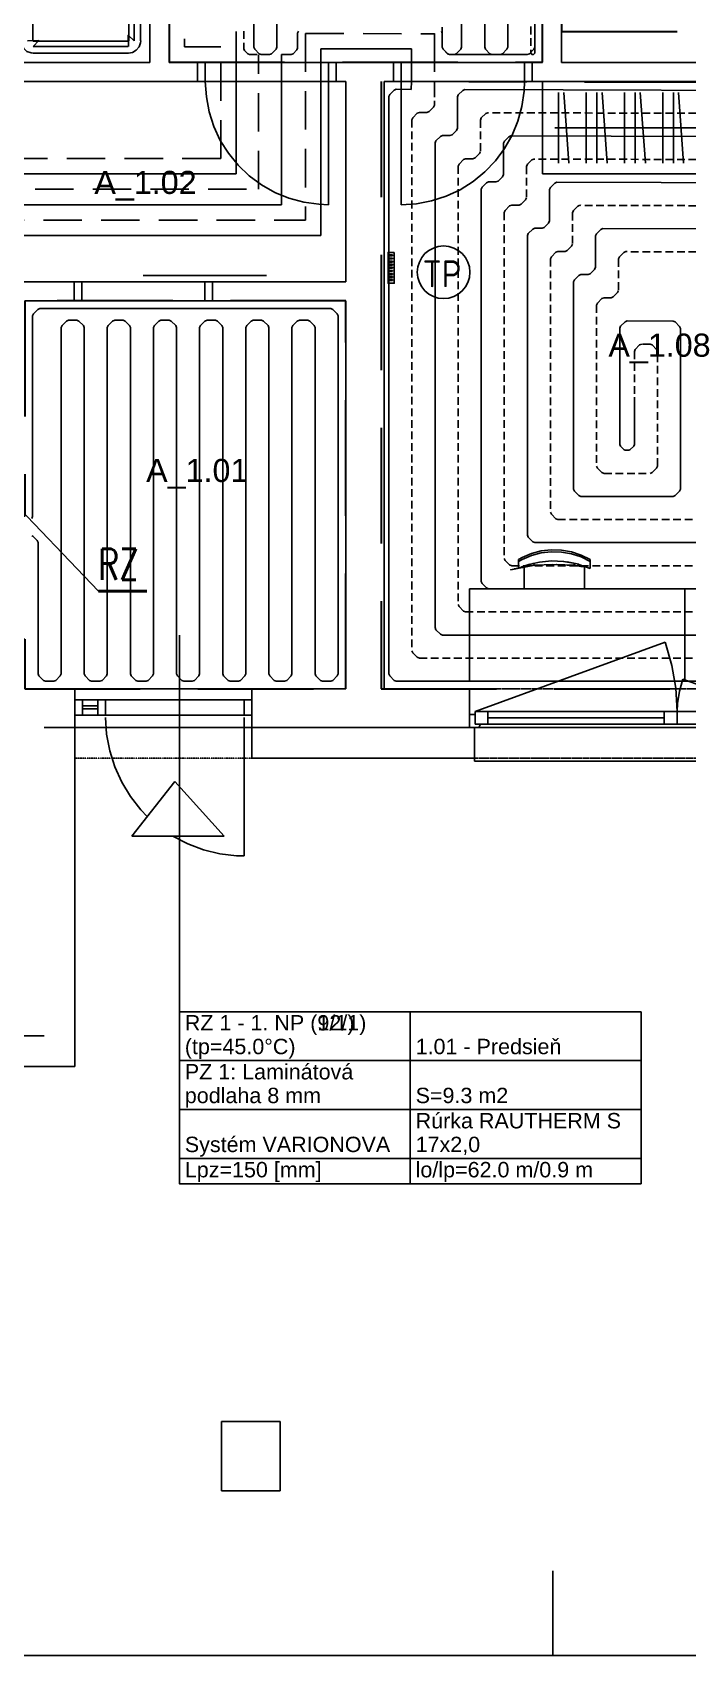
# Model space of a CAD drawing. Extents: x 43000 to 200282, y 3579 to 63943.
# Drawn here: x 118962 to 123219, y 3579 to 14123 of the extents above; entities that cross this region are included whole.
import ezdxf

# ---------------------------------------------------------------- set-up
doc = ezdxf.new("R2010")
doc.units = 0
doc.header["$MEASUREMENT"] = 0
for name, pattern in [('_BODKO__IARKA_2_1_5_1_5', [5, 2, -1.5, 0, -1.5]), ('BODKO__IARKOVAN___3MM', [5, 3, -1, 0, -1]), ('DASH', [75, 50, -25]), ('SKRYT__', [7.14375, 4.7625, -2.38125])]:
    doc.linetypes.add(name, pattern=pattern)
doc.layers.get('0').update_dxf_attribs({"linetype": 'CONTINUOUS'})
for name, color, linetype in [('DXF_LAYER', 8, 'CONTINUOUS'), ('ODVODN__POTRUBIE___PODL__VYK_', 7, 'CONTINUOUS'), ('OKRAJOV__DILAT_CIA_PDL', 2, 'CONTINUOUS'), ('PODLAHOVKA', 7, 'CONTINUOUS'), ('PR_VODN__POTRUBIE___PODL__VYK_', 7, 'CONTINUOUS'), ('TABU_KY', 7, 'CONTINUOUS'), ('UK_POPIS', 7, 'CONTINUOUS'), ('UK_ZARIADENIE', 7, 'CONTINUOUS'), ('Z_NA_PRECHODOV_CH_POTRUB_', 8, 'CONTINUOUS')]:
    doc.layers.add(name, color=color, linetype=linetype)
for name, color, linetype, lineweight in [('PISMO-R', 6, 'CONTINUOUS', 9), ('ROZVOD', 1, 'CONTINUOUS', 50), ('ÚK_POPIS', 7, 'CONTINUOUS', 20)]:
    doc.layers.add(name, color=color, linetype=linetype, lineweight=lineweight)
doc.styles.add('ARIAL', font='arial.ttf')
doc.styles.add('ISOCP', font='isocp.shx')
doc.styles.add('ISOCPEUR', font='arial.ttf')
doc.styles.add('TEXT125', font='romans.shx', dxfattribs={"width": 0.8, "height": 100})

# ---------------------------------------------------------------- blocks, each defined once
blk = doc.blocks.new('HVZD PODKLAD')
at = {"layer": 'DXF_LAYER', "color": 8, "linetype": 'Continuous'}
for p, q in [((22578, 41812), (22578, 44315)), ((22453, 43465), (22453, 41812)), ((21692, 41952), (21692, 42975)), ((22316, 42975), (22316, 41952)), ((22350, 42975), (22350, 41952)), ((22393, 41952), (22393, 42975)), ((22393, 41952), (22393, 42975)), ((22393, 42975), (22393, 41952)), ((25003, 42664), (25003, 41812)), ((25128, 41812), (25128, 42664)), ((22313, 41950), (21694, 41950)), ((22313, 41915), (21694, 41915)), ((21694, 41872), (22313, 41872)), ((21694, 41872), (22313, 41872)), ((22313, 41872), (21694, 41872)), ((22453, 41812), (19601, 41812)), ((22763, 41812), (22578, 41812)), ((22763, 41812), (22813, 41812)), ((22763, 41687), (22763, 41812)), ((22813, 41812), (22813, 41687)), ((23613, 41812), (23663, 41812)), ((23613, 41687), (23613, 41812)), ((24037, 41812), (23663, 41812)), ((23663, 41812), (23663, 41687)), ((24087, 41812), (24037, 41812)), ((24037, 41812), (24037, 41687)), ((24087, 41687), (24087, 41812)), ((24937, 41812), (24887, 41812)), ((24887, 41812), (24887, 41687)), ((25003, 41812), (24937, 41812)), ((24937, 41687), (24937, 41812)), ((27151, 41812), (25128, 41812)), ((19351, 41687), (22763, 41687)), ((22813, 41687), (22763, 41687)), ((23613, 41687), (22813, 41687)), ((23663, 41687), (23613, 41687)), ((23613, 41687), (23613, 40887)), ((23663, 41687), (23726, 41687)), ((23726, 41687), (23726, 40387)), ((23976, 37742), (23976, 41687)), ((23976, 41687), (24037, 41687)), ((24037, 41687), (24087, 41687)), ((24087, 41687), (24087, 40887)), ((24887, 41687), (24937, 41687)), ((24937, 41687), (27151, 41687)), ((27153, 41687), (25004, 41687)), ((25004, 41687), (25004, 41087)), ((25109, 41617), (25109, 41157)), ((25143, 41617), (25175, 41158)), ((25289, 41617), (25289, 41157)), ((25358, 41617), (25358, 41157)), ((25392, 41617), (25424, 41158)), ((25538, 41617), (25538, 41157)), ((25607, 41617), (25607, 41157)), ((25640, 41617), (25673, 41158)), ((25787, 41617), (25787, 41157)), ((25855, 41617), (25855, 41157)), ((25889, 41617), (25921, 41158)), ((25084, 41387), (27073, 41387)), ((25004, 41087), (27153, 41087)), ((21960, 40387), (19351, 40387)), ((21960, 40262), (21960, 40387)), ((21960, 40387), (22860, 40387)), ((21960, 40387), (22010, 40387)), ((21960, 40262), (21960, 40387)), ((22010, 40387), (22010, 40262)), ((23210, 40427), (22410, 40427)), ((22810, 40387), (22810, 40262)), ((22860, 40387), (22810, 40387)), ((22810, 40262), (22810, 40387)), ((22810, 40387), (22860, 40387)), ((23726, 40387), (22860, 40387)), ((22860, 40387), (22860, 40262)), ((22860, 40387), (22860, 40262)), ((21640, 40262), (21960, 40262)), ((22010, 40262), (21960, 40262)), ((22860, 40262), (22810, 40262)), ((22860, 40262), (23726, 40262)), ((23726, 40262), (23726, 37742)), ((24848, 38525), (24848, 38582)), ((24885, 38391), (24885, 38535)), ((24931, 38542), (24922, 38552)), ((24944, 38557), (24955, 38545)), ((25207, 38545), (25218, 38557)), ((25240, 38552), (25231, 38542)), ((25277, 38535), (25277, 38391)), ((25314, 38582), (25314, 38525)), ((25930, 38391), (24530, 38391)), ((24530, 38391), (24530, 37791)), ((25930, 37792), (25930, 38391)), ((24566, 37596), (25801, 38045)), ((26494, 37596), (25917, 37806)), ((21965, 37742), (21640, 37742)), ((21965, 37492), (21965, 37742)), ((21965, 37742), (21965, 37742)), ((21965, 37742), (21965, 37672)), ((21965, 37742), (23115, 37742)), ((21965, 37672), (21965, 37572)), ((22015, 37672), (21965, 37672)), ((22015, 37572), (22015, 37672)), ((22015, 37672), (22115, 37672)), ((22165, 37672), (22115, 37672)), ((22115, 37672), (22115, 37572)), ((22165, 37672), (23065, 37672)), ((22165, 37572), (22165, 37672)), ((22165, 37672), (23065, 37672)), ((23115, 37672), (23065, 37672)), ((23065, 37672), (23065, 37572)), ((23726, 37742), (23115, 37742)), ((23115, 37742), (23115, 37292)), ((23115, 37572), (23115, 37672)), ((24530, 37742), (23976, 37742)), ((24530, 37576), (24530, 37742)), ((21965, 37572), (22015, 37572)), ((22015, 37632), (22115, 37632)), ((22015, 37612), (22115, 37612)), ((22115, 37572), (22015, 37572)), ((22115, 37572), (22165, 37572)), ((23065, 37572), (22165, 37572)), ((23065, 37572), (22165, 37572)), ((23065, 37572), (23115, 37572)), ((23065, 37557), (23065, 36657)), ((24566, 37576), (24530, 37576)), ((24530, 37576), (24530, 37492)), ((24566, 37576), (24566, 37596)), ((24566, 37596), (25880, 37596)), ((24566, 37512), (24566, 37576)), ((24650, 37596), (24650, 37512)), ((25796, 37554), (24650, 37554)), ((25796, 37596), (25796, 37512)), ((25880, 37512), (25880, 37596)), ((25880, 37596), (26494, 37596)), ((25880, 37596), (25880, 37512)), ((21765, 37492), (21965, 37492)), ((21965, 35289), (21965, 37492)), ((21965, 37492), (21965, 37492)), ((21965, 37492), (23115, 37492)), ((23115, 37492), (24530, 37492)), ((24530, 37492), (24591, 37492)), ((24563, 37292), (24563, 37492)), ((24601, 37512), (24566, 37512)), ((24591, 37492), (24601, 37512)), ((24591, 37492), (26469, 37492)), ((25880, 37512), (24601, 37512)), ((26459, 37512), (25880, 37512)), ((23115, 37292), (24531, 37292)), ((24563, 37292), (24531, 37292)), ((24563, 37272), (24563, 37292)), ((26497, 37272), (24563, 37272)), ((22615, 37140), (22335, 36786)), ((22935, 36786), (22615, 37140)), ((22335, 36786), (22935, 36786)), ((18756, 35489), (21765, 35489)), ((21965, 35289), (18723, 35289))]:
    blk.add_line(p, q, dxfattribs=at)
at = {"layer": 'DXF_LAYER', "color": 8, "linetype": 'BODKO__IARKOVAN___3MM'}
for p, q in [((22763, 41812), (23663, 41812)), ((24937, 41812), (24037, 41812)), ((22763, 41687), (23663, 41687)), ((24937, 41687), (24037, 41687)), ((22810, 40387), (22010, 40387)), ((22010, 40262), (22810, 40262))]:
    blk.add_line(p, q, dxfattribs=at)
at = {"layer": 'DXF_LAYER', "color": 8, "linetype": 'SKRYT__'}
for p, q in [((26530, 37741), (24530, 37743)), ((26497, 37292), (24563, 37292))]:
    blk.add_line(p, q, dxfattribs=at)
at = {"layer": 'DXF_LAYER', "color": 8, "linetype": '_BODKO__IARKA_2_1_5_1_5'}
blk.add_line((24531, 37292), (21965, 37292), dxfattribs=at)
blk = doc.blocks.new('HVZD podklad slepal')
at = {"linetype": 'Continuous'}
blk.add_blockref('HVZD PODKLAD', (0, 0), dxfattribs=at)
at = {"layer": 'DXF_LAYER', "color": 7, "style": 'ISOCPEUR'}
for s, p in [('A_1.02', (22092, 40957)), ('A_1.08', (25433, 39900)), ('A_1.01', (22429, 39086))]:
    blk.add_text(s, height=150, dxfattribs=at).set_placement(p)
blk = doc.blocks.new('podklad')
at = {"layer": 'DXF_LAYER', "color": 8, "linetype": 'Continuous'}
for points in [[(100302, 4810), (100300, 4884), (100339, 4847)], [(99602, 4847), (99607, 4820), (99607, 4820), (99621, 4796), (99642, 4778), (99669, 4768), (99682, 4767)], [(99602, 4847), (99607, 4820), (99607, 4820), (99621, 4796), (99642, 4778), (99669, 4768), (99682, 4767)], [(99602, 4847), (99607, 4820), (99607, 4820), (99621, 4796), (99642, 4778), (99669, 4768), (99682, 4767)], [(99645, 4847), (99719, 4849), (99682, 4810)], [(99680, 4847), (99684, 4847), (99682, 4845)], [(100302, 4845), (100302, 4849), (100304, 4847)], [(100302, 4767), (100329, 4772), (100329, 4772), (100353, 4786), (100371, 4807), (100381, 4834), (100382, 4847)], [(100302, 4767), (100329, 4772), (100329, 4772), (100353, 4786), (100371, 4807), (100381, 4834), (100382, 4847)], [(100302, 4767), (100329, 4772), (100329, 4772), (100353, 4786), (100371, 4807), (100381, 4834), (100382, 4847)], [(103302, 1477), (103243, 1506), (103243, 1506), (103181, 1527), (103116, 1538), (103050, 1540), (102984, 1533), (102921, 1516), (102860, 1490), (102837, 1477)], [(103302, 1465), (103243, 1494), (103243, 1494), (103181, 1515), (103116, 1526), (103050, 1528), (102984, 1521), (102921, 1504), (102860, 1478), (102837, 1465)], [(102920, 1437), (102786, 1411), (102873, 1430)], [(102944, 1440), (102809, 1417), (102920, 1437)], [(102911, 1447), (102837, 1421), (102837, 1421), (102837, 1420)], [(102932, 1452), (102858, 1429), (102911, 1447)], [(103207, 1452), (103130, 1465), (103130, 1465), (103052, 1468), (102974, 1461), (102932, 1452)], [(103195, 1440), (103059, 1446), (103059, 1446), (102944, 1440)], [(103219, 1437), (103083, 1446), (103195, 1440)], [(103228, 1447), (103152, 1463), (103207, 1452)], [(103302, 1420), (103229, 1446), (103229, 1446), (103228, 1447)]]:
    blk.add_lwpolyline(points, dxfattribs=at)
at = {"layer": 'DXF_LAYER', "color": 7, "linetype": 'Continuous'}
for points in [[(100801, 4582), (100808, 4483), (100808, 4483), (100826, 4385), (100857, 4291), (100898, 4200), (100951, 4116), (101014, 4039), (101086, 3970), (101166, 3911), (101253, 3862), (101345, 3825), (101441, 3799), (101539, 3785), (101601, 3782)], [(102075, 3782), (102174, 3788), (102174, 3788), (102272, 3807), (102367, 3837), (102457, 3879), (102541, 3932), (102618, 3995), (102687, 4067), (102746, 4147), (102795, 4233), (102833, 4325), (102859, 4421), (102873, 4520), (102875, 4582)], [(103868, 491), (103860, 642), (103860, 642), (103834, 790), (103791, 935), (103789, 940)], [(103905, 701), (103883, 623), (103883, 623), (103870, 543), (103868, 491)]]:
    blk.add_lwpolyline(points, dxfattribs=at)
at = {"layer": 'DXF_LAYER', "linetype": 'Continuous'}
for points in [[(100153, 452), (100160, 343), (100160, 343), (100180, 235), (100213, 131), (100258, 31), (100315, -63), (100383, -148), (100424, -192)], [(100590, -320), (100687, -370), (100687, -370), (100790, -409), (100896, -434), (101005, -447), (101053, -448)]]:
    blk.add_lwpolyline(points, dxfattribs=at)
blk.add_arc((103069, 277), 1169, 80.3489, 82.6333, dxfattribs=at)
at = {"linetype": 'Continuous'}
blk.add_blockref('HVZD podklad slepal', (77988, -37105), dxfattribs=at)
blk = doc.blocks.new('A$C57FC20A3')
at = {"layer": 'UK_ZARIADENIE', "color": 6, "lineweight": -3}
for p, q in [((0, 183, -5791), (28, 183, -5791)), ((0, 177, -5791), (28, 177, -5791)), ((0, 163, -5791), (28, 163, -5791)), ((0, 157, -5791), (28, 157, -5791)), ((0, 143, -5791), (28, 143, -5791)), ((0, 137, -5791), (28, 137, -5791)), ((0, 123, -5791), (28, 123, -5791)), ((0, 117, -5791), (28, 117, -5791)), ((28, 177, -5791), (28, 183, -5791)), ((28, 157, -5791), (28, 163, -5791)), ((28, 137, -5791), (28, 143, -5791)), ((28, 117, -5791), (28, 123, -5791)), ((0, 103, -5791), (28, 103, -5791)), ((0, 97, -5791), (28, 97, -5791)), ((0, 83, -5791), (28, 83, -5791)), ((0, 77, -5791), (28, 77, -5791)), ((0, 63, -5791), (28, 63, -5791)), ((0, 57, -5791), (28, 57, -5791)), ((0, 43, -5791), (28, 43, -5791)), ((0, 37, -5791), (28, 37, -5791)), ((0, 23, -5791), (28, 23, -5791)), ((0, 17, -5791), (28, 17, -5791)), ((28, 97, -5791), (28, 103, -5791)), ((28, 77, -5791), (28, 83, -5791)), ((28, 57, -5791), (28, 63, -5791)), ((28, 37, -5791), (28, 43, -5791)), ((28, 17, -5791), (28, 23, -5791))]:
    blk.add_line(p, q, dxfattribs=at)
at = {"layer": 'UK_ZARIADENIE', "color": 6, "lineweight": -3, "elevation": -5791}
blk.add_lwpolyline([(40, 200), (40, 0), (0, 0), (0, 200)], close=True, dxfattribs=at)

msp = doc.modelspace()

# ---------------------------------------------------------------- linework, layer by layer
at = {"linetype": 'Continuous', "ltscale": 0.2}
for p, q in [((120190.6, 4649.7), (120190.6, 5099.7)), ((120190.6, 5099.7), (120570.6, 5099.7)), ((120570.6, 5099.7), (120570.6, 4649.7)), ((120570.6, 4649.7), (120190.6, 4649.7)), ((143543.2, 3579.2), (101543.2, 3579.2))]:
    msp.add_line(p, q, dxfattribs=at)
msp.add_line((122343.2, 3579.2), (122343.2, 4129.2))
at = {"layer": 'ODVODN__POTRUBIE___PODL__VYK_', "color": 172, "linetype": 'DASH', "ltscale": 5}
for p, q in [((119950.5, 16331.9), (119950.5, 14028.6)), ((119950.5, 14028.6), (120185.2, 14028.6)), ((120185.2, 13303.6), (120185.2, 14028.6)), ((120735.2, 14116.5), (120735.2, 12903.6)), ((120735.2, 14116.5), (121574.9, 14113.8)), ((121574.9, 14116.5), (121574, 13802.6)), ((120430, 13978.1), (120430, 13928.6)), ((120430, 13103.6), (120430, 13928.6)), ((121574, 13802.6), (121573.8, 13752.6)), ((120185.2, 13303.6), (118548.3, 13303.6)), ((118603.3, 13103.6), (120430, 13103.6)), ((118658.3, 12903.6), (120735.2, 12903.6))]:
    msp.add_line(p, q, dxfattribs=at)
at = {"layer": 'ODVODN__POTRUBIE___PODL__VYK_', "color": 172, "linetype": 'DASH'}
for points in [[(119950.5, 14028.6), (119950.5, 14028.6), (119950.5, 14028.6), (119950.5, 14028.6), (119950.5, 14028.6)], [(120185.2, 14028.6), (120185.2, 14028.6), (120185.2, 14028.6), (120185.2, 14028.6), (120185.2, 14028.6), (120185.2, 14028.6)], [(120735.2, 14116.5), (120735.2, 14116.5), (120735.2, 14116.5), (120735.2, 14116.5), (120735.2, 14116.5)], [(121574.9, 14116.5), (121574.9, 14116.5), (121574.9, 14116.5), (121574.9, 14116.5), (121574.9, 14116.5), (121574.9, 14116.5)], [(120185.2, 13303.6), (120185.2, 13303.6), (120185.2, 13303.6), (120185.2, 13303.6), (120185.2, 13303.6), (120185.2, 13303.6)], [(120430, 13103.6), (120430, 13103.6), (120430, 13103.6), (120430, 13103.6), (120430, 13103.6), (120430, 13103.6)], [(120735.2, 12903.6), (120735.2, 12903.6), (120735.2, 12903.6), (120735.2, 12903.6), (120735.2, 12903.6), (120735.2, 12903.6)]]:
    msp.add_lwpolyline(points, dxfattribs=at)
at = {"layer": 'OKRAJOV__DILAT_CIA_PDL', "color": 0, "linetype": 'DASH', "lineweight": 30, "ltscale": 15}
for points in [[(124423.2, 15633.5), (122400.5, 15633.5), (122400.5, 15580.3), (122275.5, 15580.3), (122275.5, 16431.9), (119850.5, 16431.9), (119850.5, 13928.6), (122275.5, 13928.6), (122275.5, 14780.3), (122400.5, 14780.3), (122400.5, 14128.6), (124423.2, 14128.6), (124423.2, 15633.5)], [(121228.2, 13803.6), (121228.2, 9858.5), (124423.2, 9858.5), (124423.2, 13793.6), (121228.2, 13803.6)], [(118787.3, 9030.7), (118787.3, 10181.4), (118912.3, 10181.4), (118912.3, 9858.5), (120998.2, 9858.5), (120998.2, 12378.6), (118912.3, 12378.6), (118912.3, 10981.4), (118792.3, 10981.4), (118792.3, 11255.8), (116873.2, 11255.8), (116873.2, 9030.7), (118787.3, 9030.7)]]:
    msp.add_lwpolyline(points, dxfattribs=at)
at = {"layer": 'PISMO-R', "color": 4}
msp.add_line((119390.8, 10492.7), (118787.3, 11125.8), dxfattribs=at)
at = {"layer": 'PODLAHOVKA', "color": 12}
for points in [[(121900.5, 16059.1), (121900.5, 14026.5), (121906, 14013.1), (121935, 13984.2), (121948.3, 13978.6), (122002.7, 13978.6), (122016, 13984.2), (122045, 14013.1), (122050.5, 14026.5), (122050.5, 16267)], [(120400.5, 16059.1), (120400.5, 14026.5), (120406, 14013.1), (120435, 13984.2), (120448.3, 13978.6), (120502.7, 13978.6), (120516, 13984.2), (120545, 14013.1), (120550.5, 14026.5), (120550.5, 16059.1)], [(121625.1, 14156.6), (121624.7, 14026.6), (121630.2, 14013.2), (121660.1, 13983.1), (121671, 13978.6), (121704.2, 13978.6), (121715, 13983.1), (121745, 14013.1), (121750.5, 14026.5), (121750.5, 16059.1)], [(121619.4, 14131.9), (121624.9, 14118.5), (121624.7, 14026.6), (121630.2, 14013.2), (121659.1, 13984.2), (121672.5, 13978.6), (122177.7, 13978.6), (122191, 13984.2), (122220, 14013.1), (122225.5, 14026.5), (122225.5, 14782.4)], [(120580, 13978.6), (120643.3, 13978.6), (120655, 13983.5), (120680.3, 14008.9), (120685.2, 14020.6), (120685.2, 14118.7), (120690.7, 14132)], [(121423.8, 13753), (121326.2, 13753.3), (121312.8, 13747.8), (121283.8, 13718.9), (121278.2, 13705.5), (121278.2, 9956.3), (121283.8, 9943), (121312.7, 9914), (121326.1, 9908.5), (124325.4, 9908.5)], [(124325.5, 13743.9), (121771.6, 13751.9), (121758.3, 13746.5), (121729.2, 13717.6), (121723.6, 13704.3), (121723, 13499.9), (121717.4, 13486.6), (121688.4, 13457.7), (121675, 13452.2), (121626.2, 13452.4), (121612.8, 13446.9), (121583.8, 13418), (121578.2, 13404.6), (121578.2, 10256.3), (121583.8, 10243), (121612.7, 10214), (121626.1, 10208.5), (124025.4, 10208.5)], [(124025.5, 13444.9), (122070.7, 13451), (122057.3, 13445.5), (122028.3, 13416.7), (122022.7, 13403.3), (122022.1, 13199), (122016.5, 13185.7), (121987.5, 13156.8), (121974.1, 13151.3), (121926.2, 13151.5), (121912.8, 13145.9), (121883.8, 13117), (121878.2, 13103.6), (121878.2, 10556.3), (121883.8, 10543), (121912.7, 10514), (121926.1, 10508.5), (123725.4, 10508.5)], [(123725.5, 13145.8), (122369.7, 13150.1), (122356.4, 13144.6), (122327.3, 13115.7), (122321.8, 13102.4), (122321.1, 12898), (122315.6, 12884.7), (122286.5, 12855.8), (122273.2, 12850.4), (122226.2, 12850.5), (122212.8, 12845), (122183.8, 12816.1), (122178.2, 12802.7), (122178.2, 10856.3), (122183.8, 10843), (122212.7, 10814), (122226.1, 10808.5), (123425.4, 10808.5)], [(123425.5, 12846.8), (122668.8, 12849.1), (122655.4, 12843.6), (122626.4, 12814.8), (122620.8, 12801.5), (122620.2, 12597.1), (122614.6, 12583.8), (122585.6, 12554.9), (122572.2, 12549.4), (122526.2, 12549.6), (122512.8, 12544.1), (122483.8, 12515.1), (122478.2, 12501.8), (122478.2, 11156.3), (122483.8, 11143), (122512.7, 11114), (122526.1, 11108.5), (123125.4, 11108.5), (123138.7, 11114), (123167.6, 11143), (123173.2, 11156.3), (123173.2, 12199.9), (123167.7, 12213.2), (123138.8, 12242.2), (123125.5, 12247.7), (122826.2, 12248.6), (122812.8, 12243.1), (122783.8, 12214.2), (122778.2, 12200.8), (122778.2, 11446.3), (122782.6, 11435.7), (122806.8, 11411.6), (122814.3, 11408.5), (122837.2, 11408.5), (122844.6, 11411.6), (122868.8, 11435.7), (122873.2, 11446.3), (122873.2, 11753.5)], [(118956.8, 10965.9), (118962.3, 10979.2), (118962.3, 12280.8), (118967.8, 12294.2), (118996.8, 12323.1), (119010.1, 12328.6), (120900.4, 12328.6), (120913.8, 12323.1), (120942.7, 12294.2), (120948.2, 12280.8), (120948.2, 9956.3), (120942.7, 9943), (120913.8, 9914), (120900.4, 9908.5), (120846.1, 9908.5), (120832.7, 9914), (120803.8, 9943), (120798.2, 9956.3), (120798.2, 12205.8), (120792.7, 12219.2), (120763.8, 12248.1), (120750.4, 12253.6), (120696.1, 12253.6), (120682.7, 12248.1), (120653.8, 12219.2), (120648.2, 12205.8), (120648.2, 9956.3), (120642.7, 9943), (120613.8, 9914), (120600.4, 9908.5), (120546.1, 9908.5), (120532.7, 9914), (120503.8, 9943), (120498.2, 9956.3), (120498.2, 12205.8), (120492.7, 12219.2), (120463.8, 12248.1), (120450.4, 12253.6), (120396.1, 12253.6), (120382.7, 12248.1), (120353.8, 12219.2), (120348.2, 12205.8), (120348.2, 9956.3), (120342.7, 9943), (120313.8, 9914), (120300.4, 9908.5), (120246.1, 9908.5), (120232.7, 9914), (120203.8, 9943), (120198.2, 9956.3), (120198.2, 12205.8), (120192.7, 12219.2), (120163.8, 12248.1), (120150.4, 12253.6), (120096.1, 12253.6), (120082.7, 12248.1), (120053.8, 12219.2), (120048.2, 12205.8), (120048.2, 9956.3), (120042.7, 9943), (120013.8, 9914), (120000.4, 9908.5), (119946.1, 9908.5), (119932.7, 9914), (119903.8, 9943), (119898.2, 9956.3), (119898.2, 12205.8), (119892.7, 12219.2), (119863.8, 12248.1), (119850.4, 12253.6), (119796.1, 12253.6), (119782.7, 12248.1), (119753.8, 12219.2), (119748.2, 12205.8), (119748.2, 9956.3), (119742.7, 9943), (119713.8, 9914), (119700.4, 9908.5), (119646.1, 9908.5), (119632.7, 9914), (119603.8, 9943), (119598.2, 9956.3), (119598.2, 12205.8), (119592.7, 12219.2), (119563.8, 12248.1), (119550.4, 12253.6), (119496.1, 12253.6), (119482.7, 12248.1), (119453.8, 12219.2), (119448.2, 12205.8), (119448.2, 9956.3), (119442.7, 9943), (119413.8, 9914), (119400.4, 9908.5), (119346.1, 9908.5), (119332.7, 9914), (119303.8, 9943), (119298.2, 9956.3), (119298.2, 12205.8), (119292.7, 12219.2), (119263.8, 12248.1), (119250.4, 12253.6), (119196.1, 12253.6), (119182.7, 12248.1), (119153.8, 12219.2), (119148.2, 12205.8), (119148.2, 9956.3), (119142.7, 9943), (119113.8, 9914), (119100.4, 9908.5), (119046.1, 9908.5), (119032.7, 9914), (119003.8, 9943), (118998.2, 9956.3), (118998.2, 10808.6), (118992.7, 10821.9), (118963.8, 10850.9), (118957.1, 10853.7)]]:
    msp.add_lwpolyline(points, dxfattribs=at)
at = {"layer": 'PODLAHOVKA', "color": 172, "linetype": 'DASH'}
for points in [[(122200.5, 15435.3), (122200.5, 13988.6), (122201.6, 13985.8), (122208, 13979.5), (122210, 13978.6), (122216, 13978.6), (122218, 13979.5), (122224.3, 13985.8), (122225.5, 13988.6), (122225.5, 14782.4)], [(120335.2, 14130.8), (120335.2, 14016.4), (120339.5, 14005.9), (120362.4, 13983), (120372.9, 13978.6), (120430, 13978.6)], [(121573.8, 13752.6), (121573.5, 13650.4), (121567.9, 13637.1), (121538.9, 13608.2), (121525.5, 13602.7), (121476.2, 13602.9), (121462.8, 13597.4), (121433.8, 13568.4), (121428.2, 13555.1), (121428.2, 10106.3), (121433.8, 10093), (121462.7, 10064), (121476.1, 10058.5), (124175.4, 10058.5)], [(124175.5, 13594.4), (121921.1, 13601.5), (121907.8, 13596), (121878.7, 13567.1), (121873.2, 13553.8), (121872.5, 13349.4), (121867, 13336.1), (121837.9, 13307.3), (121824.6, 13301.8), (121776.2, 13301.9), (121762.8, 13296.4), (121733.8, 13267.5), (121728.2, 13254.1), (121728.2, 10406.3), (121733.8, 10393), (121762.7, 10364), (121776.1, 10358.5), (123875.4, 10358.5)], [(123875.5, 13295.4), (122220.2, 13300.5), (122206.8, 13295.1), (122177.8, 13266.2), (122172.2, 13252.9), (122171.6, 13048.5), (122166, 13035.2), (122137, 13006.3), (122123.6, 13000.8), (122076.2, 13001), (122062.8, 12995.5), (122033.8, 12966.5), (122028.2, 12953.2), (122028.2, 10706.3), (122033.8, 10693), (122062.7, 10664), (122076.1, 10658.5), (123575.4, 10658.5)], [(123575.5, 12996.3), (122519.3, 12999.6), (122505.9, 12994.1), (122476.9, 12965.3), (122471.3, 12951.9), (122470.7, 12747.6), (122465.1, 12734.2), (122436, 12705.4), (122422.7, 12699.9), (122376.2, 12700), (122362.8, 12694.5), (122333.8, 12665.6), (122328.2, 12652.2), (122328.2, 11006.3), (122333.8, 10993), (122362.7, 10964), (122376.1, 10958.5), (123275.4, 10958.5)], [(123275.5, 12697.2), (122818.3, 12698.7), (122805, 12693.2), (122775.9, 12664.3), (122770.4, 12651), (122769.7, 12446.6), (122764.1, 12433.3), (122735.1, 12404.4), (122721.8, 12399), (122676.2, 12399.1), (122662.8, 12393.6), (122633.8, 12364.7), (122628.2, 12351.3), (122628.2, 11306.3), (122633.8, 11293), (122662.7, 11264), (122676.1, 11258.5), (122975.4, 11258.5), (122988.7, 11264), (123017.6, 11293), (123023.2, 11306.3), (123023.2, 12050.4), (123017.7, 12063.7), (122988.8, 12092.6), (122975.5, 12098.2), (122921.1, 12098.3), (122907.7, 12092.8), (122878.7, 12063.9), (122873.2, 12050.5), (122873.2, 11753.5)]]:
    msp.add_lwpolyline(points, dxfattribs=at)
at = {"layer": 'PR_VODN__POTRUBIE___PODL__VYK_', "color": 12}
for p, q in [((120285.2, 13203.6), (120285.2, 14128.6)), ((120580, 13978.6), (120580, 13928.6)), ((120580, 13003.6), (120580, 13928.6)), ((120835.2, 14016.5), (120835.2, 12803.6)), ((121424.6, 14016.5), (120835.2, 14016.5)), ((121424, 13803), (121424.6, 14016.5)), ((121424, 13803), (121423.8, 13753)), ((120285.2, 13203.6), (118575.8, 13203.6)), ((118630.8, 13003.6), (120580, 13003.6)), ((118685.8, 12803.6), (120835.2, 12803.6))]:
    msp.add_line(p, q, dxfattribs=at)
at = {"layer": 'ROZVOD'}
msp.add_line((119390.8, 10492.7), (119704.6, 10492.7), dxfattribs=at)
at = {"layer": 'TABU_KY'}
for p, q in [((119916.8, 7761.5), (119916.8, 10208.5)), ((119916.8, 7761.5), (119916.8, 10208.5)), ((119916.8, 7761.5), (122916.8, 7761.5)), ((119916.8, 7761.5), (122916.8, 7761.5)), ((121416.8, 7443.5), (121416.8, 7761.5)), ((121416.8, 7443.5), (121416.8, 7761.5)), ((119916.8, 7443.5), (122916.8, 7443.5)), ((119916.8, 7443.5), (122916.8, 7443.5)), ((121416.8, 7125.5), (121416.8, 7443.5)), ((121416.8, 7125.5), (121416.8, 7443.5)), ((119916.8, 7125.5), (122916.8, 7125.5)), ((119916.8, 7125.5), (122916.8, 7125.5)), ((121416.8, 6807.5), (121416.8, 7125.5)), ((121416.8, 6807.5), (121416.8, 7125.5)), ((119916.8, 6807.5), (122916.8, 6807.5)), ((119916.8, 6807.5), (122916.8, 6807.5)), ((121416.8, 6643.5), (121416.8, 6807.5)), ((121416.8, 6643.5), (121416.8, 6807.5))]:
    msp.add_line(p, q, dxfattribs=at)
msp.add_lwpolyline([(119916.8, 7761.5), (119916.8, 6643.5), (122916.8, 6643.5), (122916.8, 7761.5)], dxfattribs=at)
msp.add_lwpolyline([(119916.8, 7761.5), (119916.8, 6643.5), (122916.8, 6643.5), (122916.8, 7761.5)], dxfattribs=at)
at = {"layer": 'UK_POPIS'}
msp.add_circle((121633.5, 12564.8, 11581.6), 170.9, dxfattribs=at)
at = {"layer": 'Z_NA_PRECHODOV_CH_POTRUB_', "color": 2}
for p, q in [((120735.2, 14116.5), (120735.2, 14116.5)), ((121574.9, 14116.5), (121574.9, 14116.5)), ((119850.5, 13928.6), (119850.5, 13928.6)), ((120035.2, 13928.6), (120035.2, 13928.6)), ((120285.2, 13928.6), (120285.2, 13928.6)), ((120735.2, 13928.6), (120735.2, 13928.6)), ((120935.2, 13928.6), (120935.2, 13928.6)), ((121574.3, 13928.6), (121574.3, 13928.6)), ((120035.2, 13803.6), (120035.2, 13803.6)), ((120935.2, 13803.6), (120935.2, 13803.6)), ((120998.2, 13803.6), (120998.2, 13803.6)), ((120998.2, 12503.6), (120998.2, 12503.6))]:
    msp.add_line(p, q, dxfattribs=at)

# ---------------------------------------------------------------- block references
at = {"linetype": 'Continuous'}
msp.add_blockref('podklad', (19283.7, 9221.4), dxfattribs=at)
at = {"layer": 'UK_ZARIADENIE', "rotation": 359.9999960982776}
msp.add_blockref('A$C57FC20A3', (121273.2, 12494, 5790.8), dxfattribs=at)

# ---------------------------------------------------------------- texts
at = {"layer": 'DXF_LAYER', "color": 7, "style": 'ISOCPEUR'}
for s, p in [('A_1.02', (119364.4, 13073.7)), ('A_1.08', (122704.9, 12016.2)), ('A_1.01', (119700.6, 11202.2))]:
    msp.add_text(s, height=150, dxfattribs=at).set_placement(p)
at = {"layer": 'ROZVOD', "style": 'TEXT125', "width": 0.75}
msp.add_text('RZ', height=200, dxfattribs=at).set_placement((119389.8, 10567.4))
at = {"layer": 'TABU_KY', "style": 'ARIAL'}
for s, p in [('RZ 1 - 1. NP (12/1) ', (119951.8, 7639.5)), ('RZ 1 - 1. NP (9/1) ', (119951.8, 7639.5)), ('1.01 - Predsieň', (121451.8, 7485.5)), ('1.01 - Predsieň', (121451.8, 7485.5)), ('(tp=45.0°C)', (119951.8, 7485.5)), ('(tp=45.0°C)', (119951.8, 7485.5)), ('PZ 1: Laminátová', (119951.8, 7321.5)), ('PZ 1: Laminátová', (119951.8, 7321.5)), ('podlaha 8 mm', (119951.8, 7167.5)), ('podlaha 8 mm', (119951.8, 7167.5)), ('S=9.3 m2', (121451.8, 7167.5)), ('S=9.3 m2', (121451.8, 7167.5)), ('Rúrka RAUTHERM S', (121451.8, 7003.5)), ('Rúrka RAUTHERM S', (121451.8, 7003.5)), ('Systém VARIONOVA', (119951.8, 6849.5)), ('Systém VARIONOVA', (119951.8, 6849.5)), ('17x2,0', (121451.8, 6849.5)), ('17x2,0', (121451.8, 6849.5)), ('Lpz=150 [mm]', (119951.8, 6685.5)), ('lo/lp=62.0 m/0.9 m', (121451.8, 6685.5))]:
    msp.add_text(s, height=100, dxfattribs=at).set_placement(p)
at = {"layer": 'ÚK_POPIS', "lineweight": 35, "style": 'ISOCP'}
msp.add_text('TP', height=175, rotation=360, dxfattribs=at).set_placement((121497, 12467.5, 11581.6))

doc.saveas('drawing.dxf')
